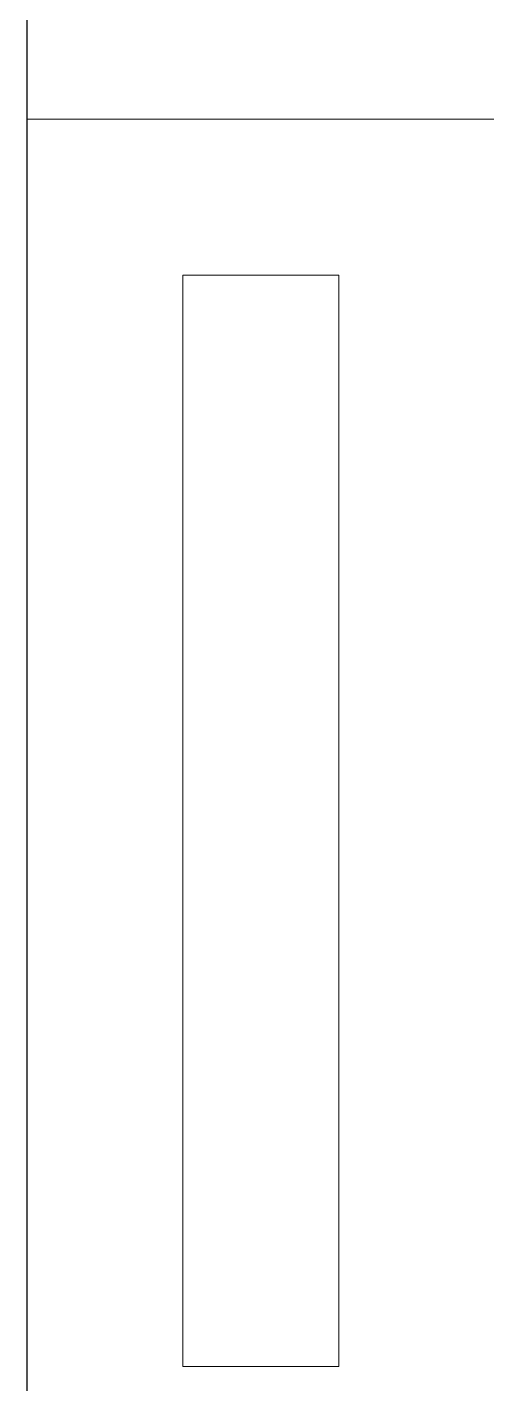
# Model space of a CAD drawing. Header units: metres. Extents: x -22 to 564, y 0 to 143.
# Drawn here: x 118.369 to 118.664, y 53.064 to 53.934 of the extents above; entities that cross this region are included whole.
import ezdxf
from ezdxf.enums import TextEntityAlignment as Align

# ---------------------------------------------------------------- set-up
doc = ezdxf.new("R2010")
doc.units = ezdxf.units.M
doc.layers.add('XREF 1N NEURO-ONCOLOGIA$0$MUROS DE TABLAROCA', color=150, linetype='Continuous', lineweight=13)
doc.layers.add('XREF 1N NEURO-ONCOLOGIA$0$NOVIDESA', color=11, linetype='Continuous')
doc.layers.add('XREF 1N NEURO-ONCOLOGIA$0$TEX-MOB', color=4, linetype='Continuous')
doc.styles.add('XREF 1N NEURO-ONCOLOGIA$0$HANDLET', font='romans.shx')

# ---------------------------------------------------------------- blocks, each defined once
blk = doc.blocks.new('XREF 1N NEURO-ONCOLOGIA')
at = {"layer": 'XREF 1N NEURO-ONCOLOGIA$0$MUROS DE TABLAROCA'}
for p, q in [((20.32397, 25.9477), (19.62397, 25.94766)), ((19.62397, 25.94766), (19.62397, 25.84766)), ((20.32397, 25.84766), (20.32397, 25.9477)), ((20.32397, 25.84766), (19.62397, 25.84766))]:
    blk.add_line(p, q, dxfattribs=at)
blk.add_lwpolyline([(16.02396, 26.04766), (16.02396, 26.04766), (20.42398, 26.04766), (20.42394, 24.25764)], dxfattribs=at)
at = {"layer": 'XREF 1N NEURO-ONCOLOGIA$0$NOVIDESA'}
blk.add_lwpolyline([(16.02396, 26.04766), (21.52396, 26.04766), (21.52394, 21.85765)], dxfattribs=at)
at = {"layer": 'XREF 1N NEURO-ONCOLOGIA$0$TEX-MOB', "style": 'XREF 1N NEURO-ONCOLOGIA$0$HANDLET'}
for p in [(1.70002, 4.58473, 0), (1.70735, 2.01378, 0)]:
    blk.add_attdef('234', text='', height=0.075, rotation=180, dxfattribs=at).set_placement(p, align=Align.MIDDLE_CENTER)

msp = doc.modelspace()

# ---------------------------------------------------------------- block references
at = {"rotation": 90}
msp.add_blockref('XREF 1N NEURO-ONCOLOGIA', (144.41686, 33.45112), dxfattribs=at)

doc.saveas('drawing.dxf')
